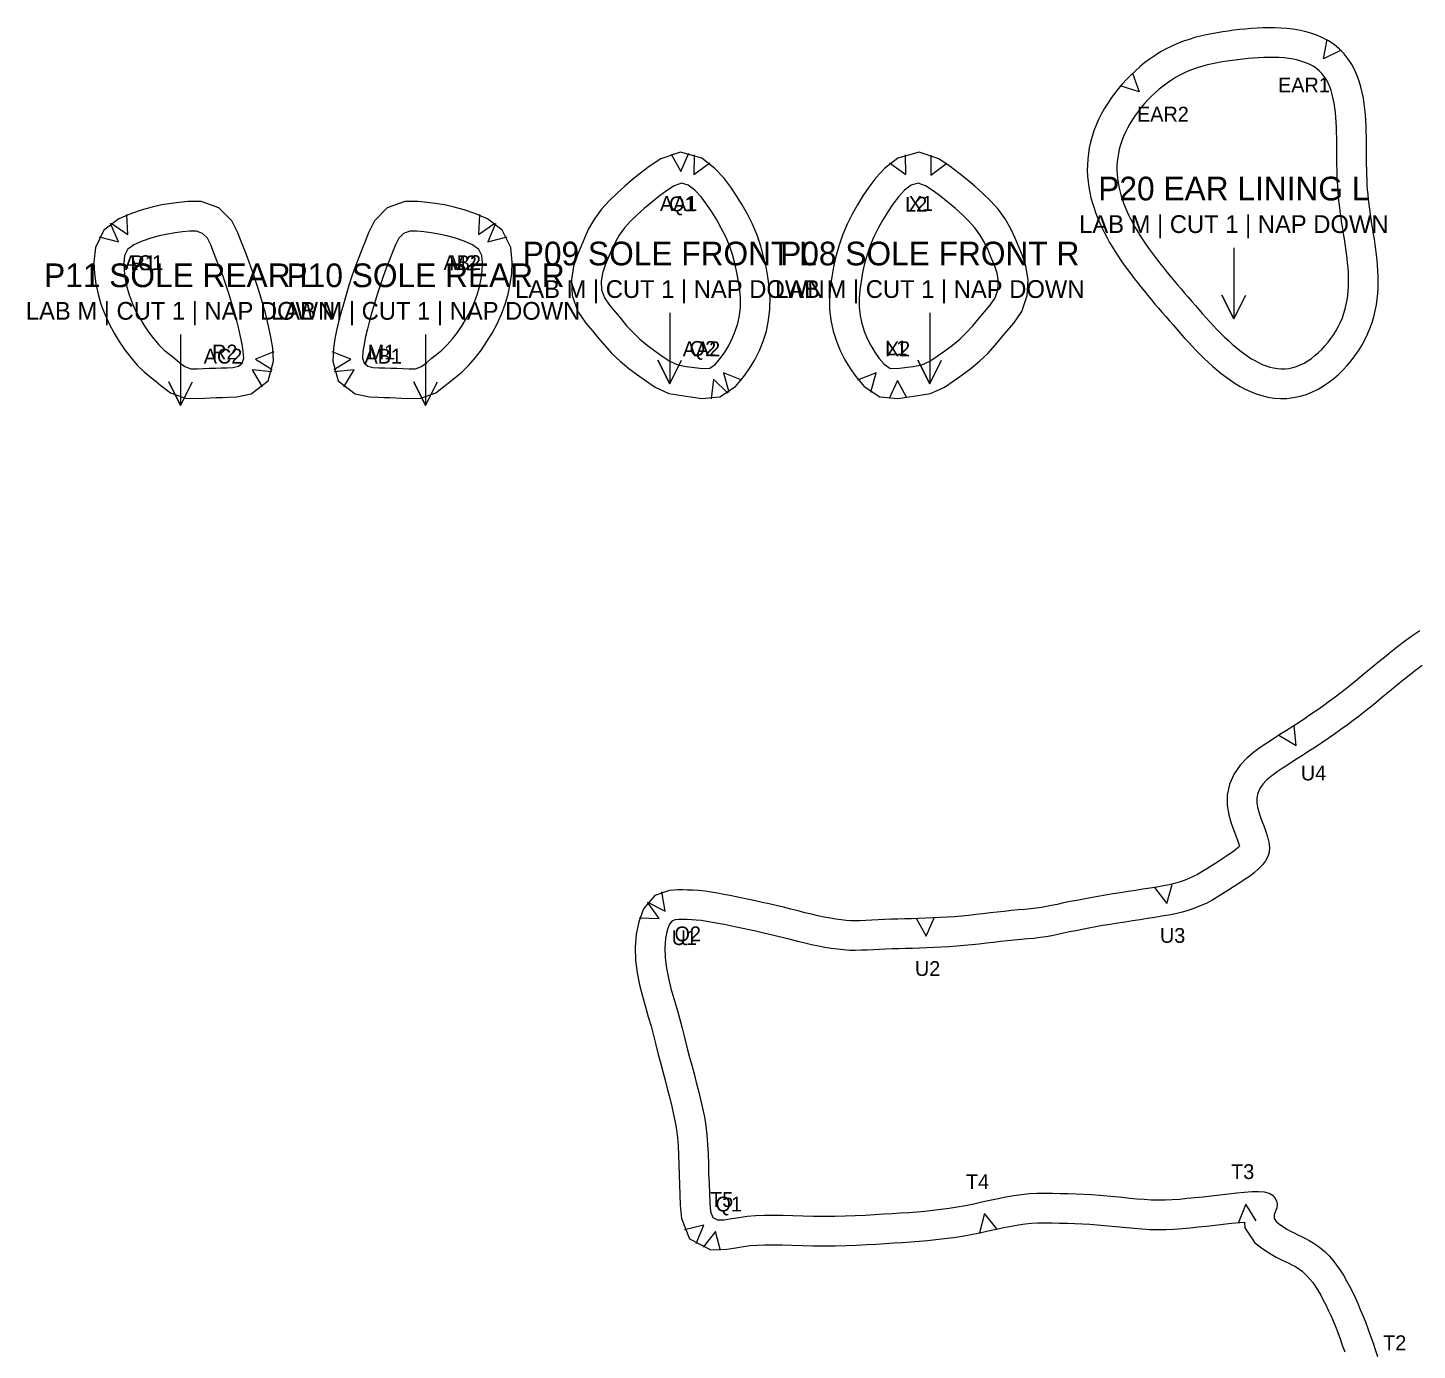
# Model space of a CAD drawing. Header units: millimetres. Extents: x 10 to 1500, y 0 to 642.
# Drawn here: x 783.6 to 1018.2, y 229.9 to 453.2 of the extents above; entities that cross this region are included whole.
import ezdxf
from ezdxf.enums import TextEntityAlignment as Align

# ---------------------------------------------------------------- set-up
doc = ezdxf.new("R2010")
doc.units = ezdxf.units.MM
for name, color, linetype in [('CUT', 1, 'Continuous'), ('LABEL', 7, 'Continuous'), ('NOTCH', 3, 'Continuous'), ('STITCH_REF', 8, 'Continuous')]:
    doc.layers.add(name, color=color, linetype=linetype)

msp = doc.modelspace()

# ---------------------------------------------------------------- linework, layer by layer
at = {"layer": 'CUT'}
for points in [[(1004.18, 450.37), (1003.22, 451.01), (1002.23, 451.54), (1001.23, 451.98), (1000.22, 452.33), (999.21, 452.61), (998.2, 452.82), (997.19, 452.98), (996.18, 453.1), (995.17, 453.17), (994.16, 453.21), (993.15, 453.22), (992.15, 453.2), (991.15, 453.15), (990.16, 453.09), (989.17, 453), (988.2, 452.9), (987.25, 452.79), (986.3, 452.66), (985.37, 452.53), (984.44, 452.38), (983.5, 452.21), (982.55, 452.02), (981.6, 451.8), (980.64, 451.55), (979.67, 451.26), (978.71, 450.93), (977.74, 450.55), (976.77, 450.13), (975.81, 449.65), (974.87, 449.13), (973.96, 448.56), (973.08, 447.96), (972.22, 447.33), (971.39, 446.66), (970.6, 445.97), (969.83, 445.24), (969.09, 444.49), (968.38, 443.72), (967.7, 442.92), (967.06, 442.1), (966.45, 441.26), (965.88, 440.4), (965.34, 439.52), (964.85, 438.62), (964.39, 437.71), (963.98, 436.78), (963.61, 435.83), (963.3, 434.88), (963.03, 433.91), (962.82, 432.95), (962.67, 431.98), (962.56, 431.02), (962.5, 430.06), (962.49, 429.11), (962.53, 428.17), (962.62, 427.23), (962.74, 426.31), (962.91, 425.4), (963.11, 424.5), (963.35, 423.61), (963.62, 422.74), (963.92, 421.88), (964.25, 421.03), (964.61, 420.2), (964.99, 419.38), (965.39, 418.57), (965.82, 417.76), (966.26, 416.97), (966.73, 416.19), (967.21, 415.42), (967.7, 414.65), (968.22, 413.89), (968.74, 413.14), (969.28, 412.39), (969.83, 411.65), (970.39, 410.91), (970.96, 410.18), (971.54, 409.45), (972.12, 408.73), (972.71, 408.01), (973.31, 407.29), (973.91, 406.57), (974.52, 405.86), (975.12, 405.15), (975.73, 404.45), (976.34, 403.74), (976.96, 403.03), (977.58, 402.31), (978.22, 401.6), (978.86, 400.88), (979.51, 400.17), (980.17, 399.46), (980.84, 398.76), (981.52, 398.07), (982.21, 397.39), (982.91, 396.73), (983.62, 396.08), (984.35, 395.45), (985.1, 394.84), (985.86, 394.25), (986.65, 393.69), (987.46, 393.16), (988.3, 392.66), (989.16, 392.2), (990.06, 391.78), (991, 391.42), (991.97, 391.11), (992.98, 390.87), (994.03, 390.7), (995.1, 390.62), (996.2, 390.64), (997.3, 390.76), (998.41, 390.99), (999.48, 391.32), (1000.5, 391.73), (1001.47, 392.21), (1002.39, 392.75), (1003.27, 393.35), (1004.1, 394), (1004.9, 394.69), (1005.65, 395.42), (1006.37, 396.19), (1007.04, 396.99), (1007.68, 397.82), (1008.28, 398.69), (1008.83, 399.59), (1009.34, 400.51), (1009.8, 401.47), (1010.22, 402.44), (1010.57, 403.43), (1010.87, 404.43), (1011.11, 405.42), (1011.3, 406.41), (1011.44, 407.39), (1011.54, 408.37), (1011.59, 409.33), (1011.61, 410.28), (1011.6, 411.22), (1011.56, 412.15), (1011.5, 413.07), (1011.42, 413.97), (1011.32, 414.87), (1011.21, 415.76), (1011.09, 416.63), (1010.96, 417.51), (1010.83, 418.37), (1010.7, 419.22), (1010.56, 420.08), (1010.43, 420.92), (1010.3, 421.76), (1010.19, 422.59), (1010.07, 423.42), (1009.98, 424.24), (1009.89, 425.06), (1009.82, 425.88), (1009.76, 426.7), (1009.72, 427.54), (1009.69, 428.39), (1009.66, 429.27), (1009.65, 430.16), (1009.64, 431.06), (1009.64, 431.97), (1009.63, 432.89), (1009.62, 433.82), (1009.61, 434.75), (1009.59, 435.68), (1009.56, 436.62), (1009.51, 437.56), (1009.45, 438.5), (1009.36, 439.45), (1009.25, 440.39), (1009.1, 441.34), (1008.92, 442.28), (1008.69, 443.23), (1008.41, 444.18), (1008.07, 445.13), (1007.65, 446.08), (1007.15, 447.01), (1006.56, 447.92), (1005.86, 448.8), (1005.07, 449.62), (1004.18, 450.37)], [(889.53, 392.53), (891.85, 391.47), (894.03, 391.1), (895.49, 390.91), (897.38, 390.62), (900.45, 390.9), (903.08, 392.65), (904.48, 394.33), (905.43, 395.68), (906.33, 397.12), (907.12, 398.72), (907.74, 400.3), (908.3, 401.99), (908.68, 403.85), (908.9, 405.72), (908.94, 407.7), (908.75, 409.54), (908.52, 411.16), (908.24, 412.85), (907.84, 414.61), (907.36, 416.36), (906.75, 418.22), (905.96, 420.05), (905.11, 421.72), (904.22, 423.32), (903.28, 424.83), (902.28, 426.33), (901.1, 427.89), (899.62, 429.47), (897.41, 431.21), (893.79, 432.2), (890.48, 431.07), (888.52, 429.77), (887.06, 428.67), (885.71, 427.58), (884.39, 426.47), (883.09, 425.31), (881.76, 424.02), (880.47, 422.57), (879.28, 420.96), (878.29, 419.25), (877.57, 417.67), (877.01, 416.33), (876.4, 414.9), (875.75, 412.99), (875.39, 410.66), (875.53, 407.99), (876.46, 405.31), (877.82, 403.33), (878.92, 402.05), (879.86, 400.91), (880.94, 399.61), (882.21, 398.23), (883.61, 396.9), (885.08, 395.68), (886.52, 394.61), (887.87, 393.66), (889.53, 392.53)], [(936.03, 391.47), (938.35, 392.53), (940.01, 393.66), (941.36, 394.61), (942.8, 395.68), (944.27, 396.9), (945.67, 398.23), (946.94, 399.61), (948.02, 400.91), (948.96, 402.05), (950.06, 403.33), (951.42, 405.31), (952.35, 407.99), (952.49, 410.66), (952.13, 412.99), (951.48, 414.9), (950.87, 416.33), (950.31, 417.67), (949.59, 419.25), (948.6, 420.96), (947.41, 422.57), (946.12, 424.02), (944.79, 425.31), (943.48, 426.47), (942.17, 427.58), (940.81, 428.67), (939.36, 429.77), (937.4, 431.07), (934.09, 432.2), (930.47, 431.21), (928.25, 429.47), (926.78, 427.89), (925.6, 426.33), (924.6, 424.83), (923.66, 423.32), (922.77, 421.72), (921.92, 420.05), (921.13, 418.22), (920.52, 416.36), (920.04, 414.61), (919.64, 412.85), (919.36, 411.16), (919.12, 409.54), (918.94, 407.7), (918.98, 405.72), (919.2, 403.85), (919.58, 401.99), (920.14, 400.3), (920.75, 398.72), (921.55, 397.12), (922.45, 395.68), (923.4, 394.33), (924.8, 392.65), (927.43, 390.9), (930.5, 390.62), (932.39, 390.91), (933.85, 391.1), (936.03, 391.47)], [(807.66, 391.56), (810.19, 390.66), (812.28, 390.62), (813.44, 390.7), (814.38, 390.73), (815.42, 390.76), (816.43, 390.79), (817.47, 390.83), (818.89, 390.91), (821.28, 391.4), (824.17, 393.62), (825.08, 396.92), (824.95, 399.11), (824.7, 400.68), (824.42, 402.12), (824.08, 403.56), (823.71, 405.04), (823.28, 406.57), (822.82, 408.13), (822.34, 409.7), (821.82, 411.28), (821.27, 412.88), (820.69, 414.45), (820.12, 415.87), (819.62, 417.14), (819.06, 418.58), (818.04, 420.61), (815.86, 422.83), (812.89, 423.87), (810.63, 423.87), (809.15, 423.72), (807.77, 423.56), (806.21, 423.31), (804.57, 422.94), (802.89, 422.47), (801.1, 421.87), (798.94, 420.95), (796.45, 419.07), (795.01, 416.13), (794.76, 413.63), (794.85, 411.74), (795.09, 409.99), (795.45, 408.26), (795.94, 406.54), (796.58, 404.84), (797.32, 403.2), (798.16, 401.66), (799.04, 400.22), (799.97, 398.85), (800.97, 397.54), (802.08, 396.25), (803.3, 395.06), (804.45, 394.13), (805.26, 393.51), (806.06, 392.81), (807.66, 391.56)], [(849.96, 390.66), (852.49, 391.56), (854.09, 392.81), (854.89, 393.51), (855.7, 394.13), (856.85, 395.06), (858.07, 396.25), (859.18, 397.54), (860.18, 398.85), (861.11, 400.22), (861.99, 401.66), (862.83, 403.2), (863.57, 404.84), (864.21, 406.54), (864.7, 408.26), (865.06, 409.99), (865.3, 411.74), (865.39, 413.63), (865.14, 416.13), (863.7, 419.07), (861.21, 420.95), (859.05, 421.87), (857.26, 422.47), (855.58, 422.94), (853.94, 423.31), (852.38, 423.56), (851, 423.72), (849.52, 423.87), (847.26, 423.87), (844.29, 422.83), (842.11, 420.61), (841.09, 418.58), (840.53, 417.14), (840.03, 415.87), (839.46, 414.45), (838.88, 412.88), (838.33, 411.28), (837.81, 409.7), (837.33, 408.13), (836.87, 406.57), (836.44, 405.04), (836.07, 403.56), (835.73, 402.12), (835.45, 400.68), (835.2, 399.11), (835.08, 396.92), (835.98, 393.62), (838.87, 391.4), (841.26, 390.91), (842.68, 390.83), (843.72, 390.79), (844.73, 390.76), (845.76, 390.73), (846.71, 390.7), (847.87, 390.62), (849.96, 390.66)]]:
    msp.add_lwpolyline(points, close=True, dxfattribs=at)
msp.add_lwpolyline([(1018.61, 351.4), (1017.3, 350.48), (1016.05, 349.56), (1014.87, 348.66), (1013.75, 347.79), (1012.7, 346.95), (1011.7, 346.14), (1010.74, 345.36), (1009.82, 344.59), (1008.92, 343.84), (1008.03, 343.11), (1007.13, 342.38), (1006.23, 341.65), (1005.31, 340.93), (1004.36, 340.21), (1003.4, 339.49), (1002.41, 338.78), (1001.39, 338.07), (1000.35, 337.35), (999.31, 336.64), (998.25, 335.93), (997.2, 335.24), (996.12, 334.56), (995.02, 333.86), (993.91, 333.16), (992.79, 332.43), (991.67, 331.66), (990.54, 330.83), (989.41, 329.87), (988.29, 328.71), (987.26, 327.26), (986.49, 325.51), (986.12, 323.65), (986.13, 321.9), (986.38, 320.32), (986.78, 318.89), (987.22, 317.68), (987.61, 316.68), (987.91, 315.87), (988.12, 315.21), (988.17, 315.02), (987.93, 314.75), (987.54, 314.42), (986.98, 314), (986.22, 313.49), (985.35, 312.93), (984.45, 312.34), (983.55, 311.76), (982.67, 311.2), (981.85, 310.69), (981.08, 310.25), (980.38, 309.88), (979.65, 309.56), (978.84, 309.24), (978.01, 308.95), (977.19, 308.71), (976.32, 308.5), (975.34, 308.31), (974.25, 308.12), (973.09, 307.93), (971.88, 307.74), (970.64, 307.55), (969.38, 307.36), (968.1, 307.16), (966.82, 306.96), (965.54, 306.75), (964.27, 306.53), (963.02, 306.3), (961.84, 306.08), (960.72, 305.87), (959.6, 305.66), (958.48, 305.43), (957.41, 305.2), (956.46, 304.99), (955.59, 304.81), (954.74, 304.66), (953.88, 304.54), (952.95, 304.44), (951.93, 304.35), (950.81, 304.25), (949.64, 304.14), (948.46, 304.01), (947.28, 303.88), (946.08, 303.75), (944.87, 303.61), (943.66, 303.47), (942.47, 303.34), (941.27, 303.22), (940.06, 303.12), (938.84, 303.04), (937.61, 302.97), (936.37, 302.91), (935.15, 302.85), (933.97, 302.8), (932.82, 302.77), (931.67, 302.74), (930.52, 302.71), (929.38, 302.68), (928.25, 302.64), (927.17, 302.59), (926.11, 302.54), (925.08, 302.48), (924.13, 302.43), (923.32, 302.41), (922.58, 302.43), (921.79, 302.49), (920.93, 302.58), (920.01, 302.7), (919.06, 302.86), (918.06, 303.05), (917.01, 303.27), (915.92, 303.52), (914.8, 303.79), (913.64, 304.09), (912.44, 304.39), (911.2, 304.7), (909.97, 305), (908.77, 305.27), (907.6, 305.54), (906.46, 305.79), (905.34, 306.03), (904.25, 306.26), (903.19, 306.48), (902.14, 306.69), (901.1, 306.89), (900.05, 307.09), (899, 307.26), (897.94, 307.41), (896.89, 307.52), (895.88, 307.59), (894.97, 307.62), (894.19, 307.63), (893.36, 307.63), (891.92, 307.54), (889.48, 306.68), (887.57, 304.46), (886.74, 302.23), (886.32, 300.14), (886.15, 297.96), (886.22, 295.77), (886.48, 293.64), (886.88, 291.62), (887.36, 289.7), (887.87, 287.9), (888.36, 286.22), (888.82, 284.63), (889.23, 283.07), (889.63, 281.48), (890.04, 279.86), (890.46, 278.26), (890.87, 276.75), (891.26, 275.31), (891.63, 273.9), (891.98, 272.49), (892.32, 271.09), (892.64, 269.72), (892.91, 268.41), (893.12, 267.13), (893.27, 265.8), (893.39, 264.4), (893.46, 262.89), (893.5, 261.26), (893.56, 259.55), (893.63, 257.84), (893.69, 256.18), (893.76, 254.43), (893.98, 252.14), (895.34, 248.72), (898.94, 246.89), (901.61, 246.96), (903.17, 247.2), (904.43, 247.41), (905.59, 247.57), (906.76, 247.67), (908.02, 247.72), (909.43, 247.72), (910.97, 247.69), (912.62, 247.64), (914.39, 247.59), (916.22, 247.56), (918.07, 247.55), (919.92, 247.56), (921.75, 247.6), (923.53, 247.66), (925.24, 247.75), (926.86, 247.84), (928.38, 247.93), (929.84, 248.02), (931.26, 248.1), (932.68, 248.19), (934.1, 248.3), (935.52, 248.43), (936.94, 248.58), (938.39, 248.75), (939.87, 248.95), (941.37, 249.18), (942.87, 249.46), (944.34, 249.76), (945.76, 250.07), (947.11, 250.36), (948.4, 250.64), (949.65, 250.88), (950.86, 251.09), (952, 251.25), (953.08, 251.37), (954.15, 251.42), (955.3, 251.43), (956.53, 251.42), (957.82, 251.39), (959.13, 251.36), (960.41, 251.32), (961.67, 251.27), (962.91, 251.2), (964.15, 251.1), (965.42, 250.99), (966.68, 250.88), (967.93, 250.75), (969.18, 250.63), (970.43, 250.51), (971.71, 250.4), (973.03, 250.32), (974.39, 250.28), (975.76, 250.3), (977.13, 250.36), (978.49, 250.46), (979.85, 250.58), (981.23, 250.72), (982.61, 250.87), (984.02, 251.03), (985.44, 251.18), (986.85, 251.34), (988.23, 251.48), (989.05, 251.56), (989.06, 250.57), (990.75, 248.07), (992.15, 247.03), (992.89, 246.55), (993.56, 246.12), (994.36, 245.65), (995.18, 245.23), (995.91, 244.88), (996.52, 244.6), (997.04, 244.34), (997.53, 244.09), (997.98, 243.82), (998.39, 243.55), (998.78, 243.25), (999.19, 242.88), (999.63, 242.43), (1000.09, 241.91), (1000.55, 241.32), (1001, 240.67), (1001.45, 239.96), (1001.9, 239.2), (1002.33, 238.39), (1002.76, 237.55), (1003.18, 236.67), (1003.59, 235.78), (1003.99, 234.85), (1004.38, 233.89), (1004.78, 232.89), (1005.17, 231.85), (1005.55, 230.77), (1005.95, 229.65)], dxfattribs=at)
at = {"layer": 'LABEL'}
for points in [[(987.23, 416.07), (987.23, 404.07), (985.23, 408.07), (987.23, 404.07), (989.23, 408.07)], [(891.99, 405.1), (891.99, 393.1), (889.99, 397.1), (891.99, 393.1), (893.99, 397.1)], [(935.89, 405.1), (935.89, 393.1), (933.89, 397.1), (935.89, 393.1), (937.89, 397.1)], [(809.38, 401.42), (809.38, 389.42), (807.38, 393.42), (809.38, 389.42), (811.38, 393.42)], [(850.77, 401.42), (850.77, 389.42), (848.77, 393.42), (850.77, 389.42), (852.77, 393.42)]]:
    msp.add_lwpolyline(points, dxfattribs=at)
at = {"layer": 'NOTCH'}
for points in [[(1005.37, 449.46), (1002.37, 447.96), (1002.97, 451.26)], [(970.12, 445.58), (971.27, 442.43), (968.06, 443.4)], [(892.23, 431.9), (893.87, 428.97), (895.23, 432.04)], [(896.11, 431.78), (896.05, 428.43), (898.77, 430.39)], [(929.11, 430.39), (931.83, 428.43), (931.77, 431.78)], [(936.09, 431.68), (936.07, 428.33), (938.77, 430.33)], [(795.63, 417.89), (798.89, 417.09), (797.58, 420.18)], [(797.69, 420.2), (800.48, 418.33), (800.3, 421.68)], [(859.85, 421.68), (859.67, 418.33), (862.46, 420.2)], [(862.57, 420.18), (861.26, 417.09), (864.52, 417.89)], [(825.15, 398.5), (822.03, 397.27), (824.88, 395.51)], [(835.27, 395.51), (838.12, 397.27), (835, 398.5)], [(824.81, 395.12), (821.47, 395.48), (823.18, 392.6)], [(836.97, 392.6), (838.68, 395.48), (835.34, 395.12)], [(904.18, 393.72), (901.05, 394.93), (901.96, 391.7)], [(925.92, 391.7), (926.83, 394.93), (923.7, 393.72)], [(901.79, 391.53), (899.39, 393.87), (898.96, 390.55)], [(932.04, 390.72), (930.42, 393.66), (929.04, 390.6)], [(994.85, 333.75), (997.73, 332.03), (997.39, 335.36)], [(888.24, 305.57), (891.22, 304.03), (890.67, 307.33)], [(973.86, 308.03), (975.89, 305.36), (976.81, 308.58)], [(886.83, 302.93), (890.18, 302.83), (888.25, 305.57)], [(933.66, 302.78), (935.28, 299.85), (936.65, 302.91)], [(990.99, 251.75), (989.23, 254.6), (988, 251.47)], [(896.44, 247.95), (897.76, 251.03), (894.5, 250.23)], [(947.22, 250.39), (945.11, 253), (944.29, 249.75)], [(900.58, 246.73), (899.69, 249.96), (897.63, 247.31)]]:
    msp.add_lwpolyline(points, dxfattribs=at)
at = {"layer": 'STITCH_REF'}
for points in [[(1001.17, 446.36), (1000.63, 446.72), (1000.04, 447.04), (999.41, 447.32), (998.74, 447.55), (998.03, 447.74), (997.29, 447.9), (996.51, 448.03), (995.71, 448.12), (994.89, 448.18), (994.04, 448.21), (993.18, 448.22), (992.31, 448.2), (991.42, 448.16), (990.54, 448.1), (989.65, 448.02), (988.76, 447.93), (987.87, 447.83), (986.99, 447.71), (986.13, 447.59), (985.28, 447.45), (984.44, 447.3), (983.61, 447.13), (982.79, 446.94), (981.99, 446.73), (981.2, 446.49), (980.42, 446.23), (979.65, 445.93), (978.89, 445.6), (978.14, 445.23), (977.4, 444.81), (976.68, 444.37), (975.97, 443.89), (975.28, 443.37), (974.61, 442.83), (973.96, 442.26), (973.32, 441.67), (972.72, 441.05), (972.14, 440.41), (971.58, 439.76), (971.05, 439.09), (970.56, 438.4), (970.1, 437.71), (969.67, 437), (969.27, 436.29), (968.92, 435.58), (968.6, 434.86), (968.32, 434.15), (968.09, 433.43), (967.89, 432.72), (967.74, 432.01), (967.62, 431.3), (967.54, 430.6), (967.5, 429.89), (967.49, 429.19), (967.52, 428.49), (967.59, 427.79), (967.68, 427.09), (967.81, 426.39), (967.96, 425.7), (968.15, 425), (968.37, 424.31), (968.61, 423.62), (968.88, 422.93), (969.18, 422.23), (969.5, 421.54), (969.84, 420.85), (970.21, 420.16), (970.59, 419.47), (971, 418.78), (971.43, 418.1), (971.88, 417.41), (972.34, 416.72), (972.82, 416.03), (973.32, 415.34), (973.83, 414.65), (974.35, 413.96), (974.89, 413.27), (975.44, 412.58), (976, 411.88), (976.57, 411.19), (977.14, 410.5), (977.73, 409.8), (978.32, 409.11), (978.92, 408.41), (979.52, 407.71), (980.12, 407.01), (980.73, 406.31), (981.34, 405.62), (981.95, 404.92), (982.57, 404.24), (983.19, 403.56), (983.81, 402.89), (984.43, 402.24), (985.05, 401.6), (985.68, 400.99), (986.31, 400.39), (986.94, 399.82), (987.57, 399.27), (988.2, 398.76), (988.84, 398.27), (989.47, 397.82), (990.11, 397.4), (990.75, 397.02), (991.39, 396.68), (992.03, 396.38), (992.67, 396.13), (993.31, 395.93), (993.95, 395.77), (994.6, 395.67), (995.24, 395.63), (995.88, 395.64), (996.53, 395.71), (997.17, 395.84), (997.81, 396.04), (998.45, 396.29), (999.09, 396.61), (999.71, 396.98), (1000.33, 397.4), (1000.93, 397.86), (1001.51, 398.37), (1002.08, 398.92), (1002.62, 399.5), (1003.14, 400.12), (1003.63, 400.76), (1004.09, 401.42), (1004.51, 402.11), (1004.9, 402.82), (1005.25, 403.53), (1005.56, 404.26), (1005.82, 405), (1006.04, 405.74), (1006.22, 406.48), (1006.37, 407.23), (1006.47, 407.99), (1006.55, 408.76), (1006.59, 409.53), (1006.61, 410.3), (1006.6, 411.09), (1006.57, 411.88), (1006.52, 412.68), (1006.44, 413.48), (1006.36, 414.29), (1006.25, 415.11), (1006.14, 415.93), (1006.02, 416.76), (1005.89, 417.6), (1005.76, 418.45), (1005.62, 419.3), (1005.49, 420.16), (1005.36, 421.03), (1005.23, 421.9), (1005.11, 422.79), (1005.01, 423.68), (1004.91, 424.58), (1004.83, 425.48), (1004.77, 426.4), (1004.72, 427.32), (1004.69, 428.24), (1004.66, 429.17), (1004.65, 430.1), (1004.64, 431.02), (1004.64, 431.94), (1004.63, 432.86), (1004.62, 433.76), (1004.61, 434.66), (1004.59, 435.55), (1004.56, 436.42), (1004.52, 437.27), (1004.46, 438.11), (1004.39, 438.92), (1004.29, 439.72), (1004.18, 440.48), (1004.03, 441.23), (1003.86, 441.94), (1003.66, 442.62), (1003.43, 443.27), (1003.15, 443.88), (1002.85, 444.46), (1002.49, 445), (1002.1, 445.5), (1001.66, 445.95), (1001.17, 446.36)], [(891.99, 396.9), (893.33, 396.29), (894.77, 396.05), (896.19, 395.86), (897.54, 395.66), (898.74, 395.76), (899.7, 396.41), (900.51, 397.37), (901.26, 398.44), (901.96, 399.57), (902.55, 400.75), (903.04, 401.99), (903.46, 403.28), (903.74, 404.64), (903.91, 406.06), (903.93, 407.5), (903.79, 408.93), (903.58, 410.39), (903.33, 411.88), (902.98, 413.4), (902.57, 414.93), (902.07, 416.45), (901.43, 417.92), (900.69, 419.37), (899.91, 420.78), (899.07, 422.13), (898.21, 423.43), (897.27, 424.67), (896.23, 425.78), (895.12, 426.65), (893.96, 426.97), (892.71, 426.55), (891.42, 425.68), (890.13, 424.72), (888.88, 423.72), (887.67, 422.7), (886.49, 421.65), (885.38, 420.56), (884.36, 419.42), (883.47, 418.21), (882.74, 416.95), (882.15, 415.66), (881.61, 414.38), (881.07, 413.11), (880.62, 411.79), (880.41, 410.4), (880.48, 408.96), (880.96, 407.59), (881.79, 406.39), (882.75, 405.27), (883.71, 404.1), (884.7, 402.91), (885.78, 401.74), (886.94, 400.63), (888.16, 399.61), (889.44, 398.67), (890.72, 397.77), (891.99, 396.9)], [(934.55, 396.29), (935.89, 396.9), (937.16, 397.77), (938.44, 398.67), (939.71, 399.61), (940.94, 400.63), (942.1, 401.74), (943.17, 402.91), (944.17, 404.1), (945.13, 405.27), (946.09, 406.39), (946.92, 407.59), (947.4, 408.96), (947.47, 410.4), (947.26, 411.79), (946.81, 413.11), (946.27, 414.38), (945.73, 415.66), (945.14, 416.95), (944.41, 418.21), (943.52, 419.42), (942.5, 420.56), (941.39, 421.65), (940.21, 422.7), (939, 423.72), (937.75, 424.72), (936.46, 425.68), (935.17, 426.55), (933.92, 426.97), (932.76, 426.65), (931.65, 425.78), (930.61, 424.67), (929.67, 423.43), (928.81, 422.13), (927.97, 420.78), (927.19, 419.37), (926.45, 417.92), (925.81, 416.45), (925.31, 414.93), (924.89, 413.4), (924.55, 411.88), (924.3, 410.39), (924.09, 408.93), (923.94, 407.5), (923.97, 406.06), (924.14, 404.64), (924.42, 403.28), (924.84, 401.99), (925.33, 400.75), (925.92, 399.57), (926.62, 398.44), (927.37, 397.37), (928.18, 396.41), (929.14, 395.76), (930.34, 395.66), (931.69, 395.86), (933.11, 396.05), (934.55, 396.29)], [(810.1, 396), (811.1, 395.64), (812.16, 395.63), (813.21, 395.69), (814.24, 395.72), (815.26, 395.75), (816.26, 395.79), (817.25, 395.82), (818.23, 395.88), (819.14, 396.06), (819.79, 396.57), (820.04, 397.45), (819.98, 398.58), (819.78, 399.8), (819.53, 401.06), (819.22, 402.38), (818.87, 403.76), (818.48, 405.19), (818.04, 406.68), (817.57, 408.19), (817.08, 409.7), (816.56, 411.2), (816.03, 412.65), (815.48, 414.02), (814.97, 415.31), (814.49, 416.54), (813.92, 417.67), (813.11, 418.5), (812.05, 418.87), (810.89, 418.87), (809.69, 418.75), (808.46, 418.6), (807.16, 418.39), (805.79, 418.09), (804.35, 417.69), (802.88, 417.2), (801.47, 416.59), (800.41, 415.79), (799.9, 414.74), (799.78, 413.51), (799.84, 412.18), (800.02, 410.83), (800.31, 409.47), (800.7, 408.1), (801.2, 406.75), (801.8, 405.43), (802.49, 404.16), (803.24, 402.94), (804.03, 401.78), (804.86, 400.68), (805.73, 399.68), (806.63, 398.8), (807.55, 398.06), (808.44, 397.38), (809.25, 396.66), (810.1, 396)], [(849.05, 395.64), (850.05, 396), (850.9, 396.66), (851.71, 397.38), (852.6, 398.06), (853.52, 398.8), (854.42, 399.68), (855.29, 400.68), (856.12, 401.78), (856.91, 402.94), (857.66, 404.16), (858.35, 405.43), (858.95, 406.75), (859.45, 408.1), (859.85, 409.47), (860.13, 410.83), (860.31, 412.18), (860.37, 413.51), (860.25, 414.74), (859.74, 415.79), (858.68, 416.59), (857.27, 417.2), (855.8, 417.69), (854.36, 418.09), (852.99, 418.39), (851.69, 418.6), (850.46, 418.75), (849.26, 418.87), (848.1, 418.87), (847.04, 418.5), (846.23, 417.67), (845.66, 416.54), (845.18, 415.31), (844.67, 414.02), (844.12, 412.65), (843.59, 411.2), (843.07, 409.7), (842.58, 408.19), (842.11, 406.68), (841.67, 405.19), (841.28, 403.76), (840.93, 402.38), (840.62, 401.06), (840.37, 399.8), (840.17, 398.58), (840.11, 397.45), (840.36, 396.57), (841.01, 396.06), (841.92, 395.88), (842.9, 395.82), (843.89, 395.79), (844.89, 395.75), (845.91, 395.72), (846.94, 395.69), (847.99, 395.63), (849.05, 395.64)]]:
    msp.add_lwpolyline(points, close=True, dxfattribs=at)
msp.add_lwpolyline([(1019.04, 345.55), (1017.92, 344.7), (1016.85, 343.87), (1015.83, 343.06), (1014.86, 342.27), (1013.92, 341.5), (1013.01, 340.74), (1012.11, 339.99), (1011.2, 339.25), (1010.28, 338.49), (1009.34, 337.74), (1008.37, 336.98), (1007.37, 336.22), (1006.35, 335.46), (1005.31, 334.71), (1004.25, 333.96), (1003.18, 333.22), (1002.1, 332.49), (1001.01, 331.76), (999.91, 331.04), (998.8, 330.34), (997.7, 329.64), (996.61, 328.95), (995.56, 328.27), (994.56, 327.59), (993.65, 326.91), (992.83, 326.22), (992.15, 325.51), (991.63, 324.78), (991.29, 324), (991.12, 323.17), (991.13, 322.3), (991.27, 321.38), (991.54, 320.42), (991.89, 319.44), (992.28, 318.47), (992.64, 317.51), (992.94, 316.58), (993.16, 315.69), (993.25, 314.84), (993.19, 314.04), (992.95, 313.27), (992.57, 312.54), (992.05, 311.85), (991.42, 311.17), (990.68, 310.52), (989.86, 309.91), (988.98, 309.32), (988.08, 308.73), (987.16, 308.14), (986.24, 307.55), (985.33, 306.97), (984.42, 306.4), (983.49, 305.86), (982.55, 305.37), (981.57, 304.94), (980.57, 304.55), (979.54, 304.19), (978.48, 303.88), (977.39, 303.62), (976.25, 303.39), (975.08, 303.19), (973.88, 302.99), (972.64, 302.8), (971.4, 302.61), (970.14, 302.42), (968.88, 302.22), (967.62, 302.02), (966.36, 301.82), (965.13, 301.61), (963.93, 301.39), (962.77, 301.17), (961.64, 300.96), (960.56, 300.75), (959.51, 300.54), (958.49, 300.32), (957.5, 300.1), (956.51, 299.9), (955.52, 299.72), (954.5, 299.58), (953.45, 299.46), (952.37, 299.37), (951.27, 299.27), (950.14, 299.16), (948.99, 299.04), (947.83, 298.91), (946.65, 298.78), (945.44, 298.64), (944.22, 298.5), (942.98, 298.37), (941.71, 298.24), (940.44, 298.14), (939.15, 298.05), (937.88, 297.97), (936.61, 297.91), (935.37, 297.85), (934.15, 297.8), (932.96, 297.77), (931.79, 297.74), (930.65, 297.71), (929.54, 297.68), (928.46, 297.64), (927.4, 297.59), (926.36, 297.54), (925.34, 297.49), (924.33, 297.44), (923.34, 297.41), (922.34, 297.43), (921.34, 297.5), (920.32, 297.62), (919.26, 297.76), (918.18, 297.94), (917.08, 298.15), (915.94, 298.39), (914.78, 298.65), (913.6, 298.94), (912.4, 299.24), (911.21, 299.55), (910.01, 299.85), (908.83, 300.13), (907.66, 300.4), (906.51, 300.66), (905.39, 300.91), (904.3, 301.14), (903.24, 301.36), (902.19, 301.58), (901.17, 301.78), (900.16, 301.98), (899.19, 302.16), (898.24, 302.32), (897.33, 302.45), (896.45, 302.54), (895.63, 302.6), (894.87, 302.62), (894.17, 302.63), (893.52, 302.63), (892.92, 302.59), (892.4, 302.41), (891.94, 301.88), (891.56, 300.86), (891.29, 299.45), (891.16, 297.84), (891.21, 296.15), (891.42, 294.43), (891.76, 292.71), (892.19, 290.99), (892.67, 289.29), (893.17, 287.61), (893.64, 285.96), (894.07, 284.32), (894.48, 282.7), (894.88, 281.11), (895.29, 279.56), (895.7, 278.06), (896.1, 276.59), (896.47, 275.14), (896.83, 273.69), (897.19, 272.24), (897.53, 270.79), (897.83, 269.32), (898.07, 267.82), (898.25, 266.29), (898.38, 264.71), (898.45, 263.08), (898.5, 261.41), (898.55, 259.72), (898.62, 258.04), (898.69, 256.38), (898.75, 254.76), (898.89, 253.33), (899.28, 252.33), (900.07, 251.93), (901.16, 251.95), (902.39, 252.14), (903.69, 252.35), (905.03, 252.54), (906.44, 252.66), (907.92, 252.72), (909.47, 252.72), (911.09, 252.69), (912.77, 252.64), (914.51, 252.59), (916.28, 252.56), (918.07, 252.55), (919.85, 252.56), (921.61, 252.6), (923.32, 252.66), (924.97, 252.74), (926.56, 252.83), (928.08, 252.92), (929.54, 253.01), (930.96, 253.09), (932.33, 253.18), (933.69, 253.29), (935.04, 253.41), (936.4, 253.55), (937.77, 253.71), (939.15, 253.9), (940.53, 254.11), (941.92, 254.37), (943.31, 254.65), (944.69, 254.95), (946.05, 255.25), (947.41, 255.54), (948.75, 255.8), (950.07, 256.03), (951.39, 256.22), (952.69, 256.35), (953.99, 256.42), (955.3, 256.43), (956.62, 256.42), (957.94, 256.39), (959.26, 256.36), (960.59, 256.32), (961.92, 256.26), (963.24, 256.19), (964.55, 256.09), (965.86, 255.97), (967.16, 255.85), (968.43, 255.73), (969.67, 255.6), (970.88, 255.49), (972.07, 255.39), (973.25, 255.32), (974.43, 255.28), (975.62, 255.3), (976.84, 255.35), (978.09, 255.44), (979.37, 255.56), (980.7, 255.69), (982.07, 255.84), (983.47, 256), (984.89, 256.15), (986.32, 256.31), (987.71, 256.46), (989.04, 256.59), (990.29, 256.69), (991.41, 256.72), (992.38, 256.65), (993.17, 256.45), (993.76, 256.11), (994.17, 255.67), (994.41, 255.14), (994.53, 254.56), (994.49, 253.98), (994.28, 253.39), (994.04, 252.77), (994.04, 252.13), (994.42, 251.57), (994.99, 251.14), (995.59, 250.76), (996.18, 250.38), (996.78, 250.03), (997.4, 249.71), (998.03, 249.41), (998.67, 249.11), (999.31, 248.8), (999.96, 248.46), (1000.62, 248.07), (1001.3, 247.62), (1001.98, 247.1), (1002.65, 246.5), (1003.31, 245.83), (1003.95, 245.09), (1004.57, 244.29), (1005.16, 243.45), (1005.72, 242.56), (1006.26, 241.65), (1006.76, 240.71), (1007.24, 239.76), (1007.71, 238.79), (1008.16, 237.81), (1008.59, 236.79), (1009.02, 235.75), (1009.44, 234.68), (1009.86, 233.58), (1010.27, 232.44), (1010.68, 231.27), (1011.08, 230.06), (1011.49, 228.83)], dxfattribs=at)

# ---------------------------------------------------------------- texts
at = {"layer": 'LABEL'}
for s, height, p in [('EAR1', 2.5, (999.07, 443.56)), ('EAR2', 2.5, (975.26, 438.64)), ('P20 EAR LINING L', 4, (987.23, 426.07)), ('AA1', 2.5, (893.5, 423.55)), ('Q1', 2.5, (894.12, 423.48)), ('L2', 2.5, (933.59, 423.42)), ('X1', 2.5, (934.38, 423.55)), ('LAB M | CUT 1 | NAP DOWN', 3, (987.23, 420.07)), ('P09 SOLE FRONT L', 4, (891.99, 415.1)), ('P08 SOLE FRONT R', 4, (935.89, 415.1)), ('P11 SOLE REAR L', 4, (809.38, 411.42)), ('AC1', 2.5, (803.2, 413.55)), ('R1', 2.5, (803.07, 413.52)), ('P10 SOLE REAR R', 4, (850.77, 411.42)), ('AB2', 2.5, (856.95, 413.55)), ('M2', 2.5, (857.08, 413.52)), ('LAB M | CUT 1 | NAP DOWN', 3, (891.99, 409.1)), ('LAB M | CUT 1 | NAP DOWN', 3, (935.89, 409.1)), ('LAB M | CUT 1 | NAP DOWN', 3, (809.38, 405.42)), ('LAB M | CUT 1 | NAP DOWN', 3, (850.77, 405.42)), ('AC2', 2.5, (816.55, 397.77)), ('R2', 2.5, (816.85, 398.46)), ('AB1', 2.5, (843.6, 397.77)), ('M1', 2.5, (843.3, 398.46)), ('AA2', 2.5, (897.34, 399)), ('Q2', 2.5, (897.59, 399.07)), ('X2', 2.5, (930.53, 399)), ('L1', 2.5, (930.21, 399.15)), ('U4', 2.5, (1000.68, 327.38)), ('U1', 2.5, (894.45, 299.58)), ('Q2', 2.5, (895.02, 300.22)), ('U3', 2.5, (976.89, 299.95)), ('U2', 2.5, (935.52, 294.36)), ('T3', 2.5, (988.73, 260.07)), ('T4', 2.5, (943.94, 258.37)), ('T5', 2.5, (900.75, 255.36)), ('Q1', 2.5, (901.95, 254.59)), ('T2', 2.5, (1014.4, 231.17))]:
    msp.add_text(s, height=height, dxfattribs=at).set_placement(p, align=Align.MIDDLE_CENTER)

doc.saveas('drawing.dxf')
